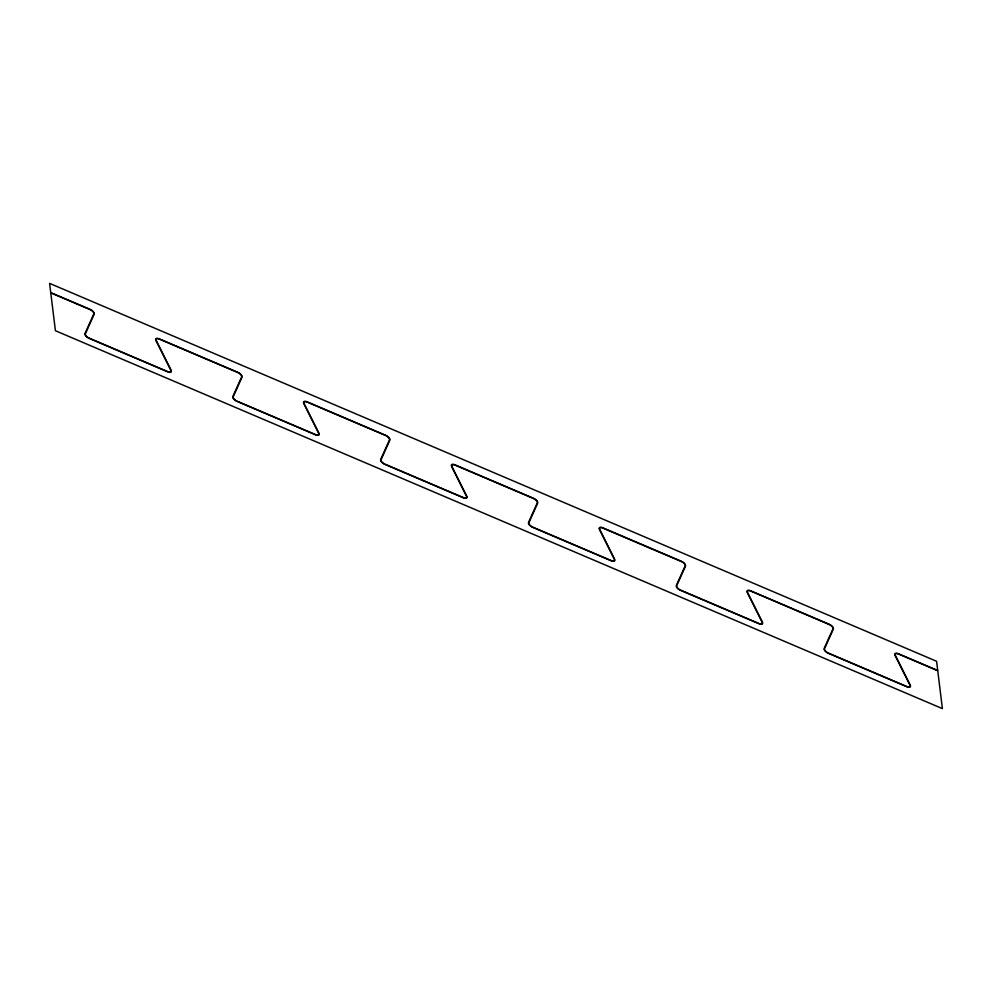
<?xml version="1.0" encoding="UTF-8"?>
<svg xmlns="http://www.w3.org/2000/svg" width="992" height="992" viewBox="0 0 992 992"><rect width="100%" height="100%" fill="white"/><g stroke="black" fill="none" stroke-linecap="round" stroke-linejoin="round"><path stroke-width="1.49" d="M93.818 313.943L85.002 333.56A4.452 2.046 33.3 0 0 89.106 338.346L167.797 371.876A4.452 2.046 33.3 0 0 171.12 370.239L156.252 340.541A4.03 1.86 33.3 0 1 159.253 339.066L237.944 372.595A4.03 1.86 33.3 0 1 241.651 376.935L232.835 396.54A4.452 2.046 33.3 0 0 236.939 401.338L315.63 434.856A4.452 2.046 33.3 0 0 318.953 433.219L304.085 403.533A4.03 1.86 33.3 0 1 307.074 402.045L385.764 435.575A4.03 1.86 33.3 0 1 389.484 439.915L380.668 459.519A4.452 2.046 33.3 0 0 384.772 464.318L463.462 497.848A4.452 2.046 33.3 0 0 466.773 496.211L451.918 466.513A4.03 1.86 33.3 0 1 454.906 465.037L533.597 498.554A4.03 1.86 33.3 0 1 537.317 502.894L528.5 522.499A4.452 2.046 33.3 0 0 532.605 527.298L611.295 560.827A4.452 2.046 33.3 0 0 614.606 559.19L599.738 529.492A4.03 1.86 33.3 0 1 602.739 528.017L681.43 561.546A4.03 1.86 33.3 0 1 685.15 565.886L676.333 585.491A4.452 2.046 33.3 0 0 680.438 590.29L759.128 623.807A4.452 2.046 33.3 0 0 762.439 622.17L747.571 592.484A4.03 1.86 33.3 0 1 750.572 590.996L829.262 624.526A4.03 1.86 33.3 0 1 832.97 628.866L824.166 648.47A4.452 2.046 33.3 0 0 828.27 653.269L906.961 686.799A4.452 2.046 33.3 0 0 910.272 685.162L895.404 655.464A4.03 1.86 33.3 0 1 898.405 653.976L937.75 670.741L942.4 708.623L55.416 330.72L50.766 292.851L90.111 309.603A4.03 1.86 33.3 0 1 93.818 313.943M94.178 314.166L85.374 333.771A4.03 1.86 33.3 0 0 89.082 338.111L167.772 371.64A4.03 1.86 33.3 0 0 170.773 370.165L155.905 340.467A4.452 2.046 33.3 0 1 159.216 338.83L237.906 372.36A4.452 2.046 33.3 0 1 242.011 377.146L233.207 396.763A4.03 1.86 33.3 0 0 236.914 401.103L315.605 434.62A4.03 1.86 33.3 0 0 318.606 433.144L303.738 403.446A4.452 2.046 33.3 0 1 307.049 401.81L385.739 435.339A4.452 2.046 33.3 0 1 389.844 440.138L381.027 459.742A4.03 1.86 33.3 0 0 384.747 464.082L463.438 497.612A4.03 1.86 33.3 0 0 466.438 496.124L451.571 466.426A4.452 2.046 33.3 0 1 454.882 464.789L533.572 498.319A4.452 2.046 33.3 0 1 537.676 503.118L528.86 522.722A4.03 1.86 33.3 0 0 532.58 527.062L611.27 560.592A4.03 1.86 33.3 0 0 614.259 559.116L599.404 529.418A4.452 2.046 33.3 0 1 602.714 527.781L681.405 561.298A4.452 2.046 33.3 0 1 685.509 566.097L676.693 585.702A4.03 1.86 33.3 0 0 680.413 590.054L759.103 623.571A4.03 1.86 33.3 0 0 762.092 622.096L747.224 592.398A4.452 2.046 33.3 0 1 750.547 590.761L829.238 624.29A4.452 2.046 33.3 0 1 833.342 629.089L824.526 648.694A4.03 1.86 33.3 0 0 828.233 653.034L906.924 686.563A4.03 1.86 33.3 0 0 909.924 685.075L895.057 655.377A4.452 2.046 33.3 0 1 898.38 653.74L937.725 670.505L936.584 661.28L49.6 283.377L50.728 292.603L90.074 309.368A4.452 2.046 33.3 0 1 94.178 314.166"/></g></svg>
